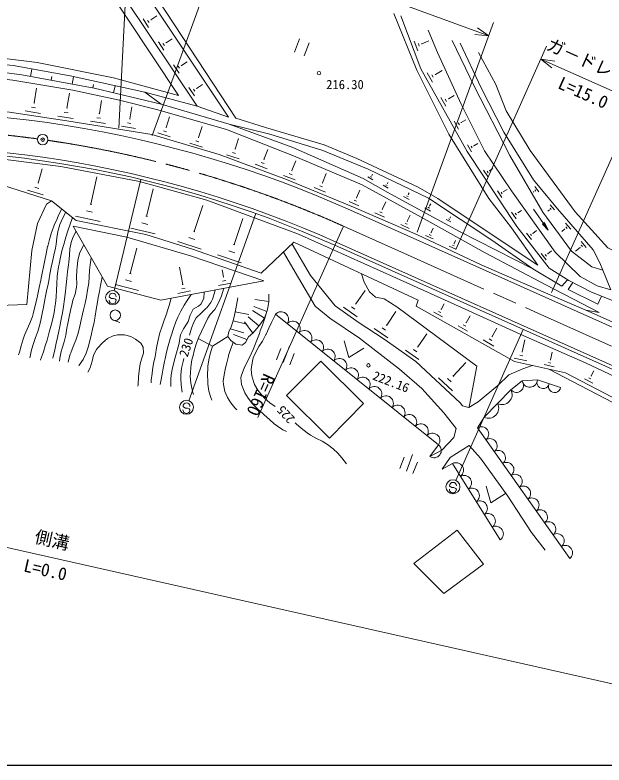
# Model space of a CAD drawing. Units: millimetres, scale not verified. Extents: x 40000 to 680000, y 20000 to 380000.
# Drawn here: x 374614 to 458941, y 205000 to 312367 of the extents above; entities that cross this region are included whole.
import ezdxf
from ezdxf.enums import TextEntityAlignment as Align

# ---------------------------------------------------------------- set-up
doc = ezdxf.new("R2010")
doc.units = ezdxf.units.MM
doc.header["$LTSCALE"] = 1000
doc.header["$PDMODE"] = 32
doc.header["$PDSIZE"] = 500
doc.linetypes.add('CHAIN', pattern=[18.5, 12, -1.5, 3.5, -1.5])
for name, color, linetype, lineweight in [('M-BGD', 7, 'Continuous', 13), ('M-BMK', 2, 'CHAIN', 13), ('M-TTL-BAND', 7, 'Continuous', 25)]:
    doc.layers.add(name, color=color, linetype=linetype, lineweight=lineweight)
doc.styles.add('@ＭＳ ゴシック', font='')
doc.styles.add('ＭＳ ゴシック', font='')
doc.styles.get('@ＭＳ ゴシック').set_extended_font_data('@MS Gothic')
doc.styles.get('ＭＳ ゴシック').set_extended_font_data('MS Gothic')

msp = doc.modelspace()

# ---------------------------------------------------------------- linework, layer by layer
at = {"layer": 'M-BGD'}
for p, q in [((400672, 299327), (380180, 330010)), ((389480, 296175), (391043, 325967)), ((394231, 295122), (405198, 325136)), ((404511, 323258), (442449, 309397)), ((393748, 310595), (392946, 311795)), ((393807, 311285), (393607, 311585)), ((394092, 311638), (394042, 311713)), ((394067, 311676), (394916, 312243)), ((432170, 281260), (443136, 311275)), ((442449, 309397), (440813, 310546)), ((440457, 309573), (442449, 309397)), ((395936, 307319), (395136, 308516)), ((395995, 308007), (395795, 308307)), ((396279, 308359), (396229, 308434)), ((396254, 308397), (397099, 308961)), ((415339, 308936), (414617, 307054)), ((416029, 306513), (416750, 308396)), ((431748, 308628), (432275, 307243)), ((432361, 308267), (432493, 307921)), ((432826, 308295), (432859, 308209)), ((432842, 308252), (433881, 308647)), ((437712, 278784), (450729, 307884)), ((449912, 306059), (463605, 299934)), ((451887, 305742), (449912, 306059)), ((449912, 306059), (451464, 304797)), ((398121, 304046), (397324, 305239)), ((398181, 304733), (397981, 305031)), ((398464, 305084), (398414, 305158)), ((398439, 305121), (399279, 305682)), ((376831, 303569), (377027, 304633)), ((433621, 304082), (434378, 302729)), ((434788, 303902), (434835, 303818)), ((434811, 303860), (435790, 304408)), ((379804, 303020), (379902, 303551)), ((382778, 302471), (382974, 303533)), ((434311, 303802), (434500, 303464)), ((377362, 299777), (377695, 301891)), ((385751, 301922), (385845, 302428)), ((388697, 301239), (388933, 302240)), ((400305, 300776), (399510, 301966)), ((400364, 301461), (400165, 301758)), ((400647, 301811), (400597, 301885)), ((400622, 301848), (401458, 302406)), ((451404, 272659), (464421, 301759)), ((382057, 299051), (382394, 301193)), ((400672, 299327), (393201, 301313)), ((436681, 300365), (437508, 300828)), ((377293, 299788), (377431, 299766)), ((386691, 298250), (386989, 300145)), ((395564, 299619), (405294, 296730)), ((435588, 300569), (436283, 299327)), ((436221, 300312), (436395, 300001)), ((436659, 300404), (436703, 300326)), ((376049, 298625), (378258, 298278)), ((376982, 299158), (377534, 299071)), ((381988, 299062), (382127, 299040)), ((391055, 297479), (391336, 299216)), ((380732, 297889), (382961, 297538)), ((381674, 298426), (382231, 298338)), ((386327, 297658), (386855, 297575)), ((386625, 298260), (386757, 298239)), ((390993, 297489), (391118, 297469)), ((396271, 296256), (396751, 297766)), ((385436, 297149), (387548, 296817)), ((389866, 296444), (391859, 296122)), ((390710, 296921), (391208, 296841)), ((400901, 294827), (401407, 296423)), ((437494, 297165), (438129, 296030)), ((438073, 296930), (438232, 296646)), ((438473, 297014), (438512, 296943)), ((438493, 296979), (439173, 297360)), ((395069, 295488), (396810, 294935)), ((395888, 295803), (396323, 295665)), ((396217, 296273), (396326, 296239)), ((400504, 294358), (400954, 294215)), ((400844, 294845), (400957, 294809)), ((406131, 293171), (406614, 294693)), ((399657, 294032), (401459, 293460)), ((406075, 293189), (406188, 293153)), ((410262, 291684), (410832, 293117)), ((439985, 292780), (439408, 293785)), ((440070, 293330), (439926, 293581)), ((440318, 293597), (440282, 293660)), ((440300, 293628), (440867, 293954)), ((404882, 292373), (406691, 291799)), ((405733, 292700), (406185, 292557)), ((409019, 291008), (410703, 290339)), ((409851, 291262), (410272, 291095)), ((410210, 291705), (410315, 291663)), ((414266, 290084), (414820, 291479)), ((377931, 288309), (378526, 290332)), ((414213, 290105), (414318, 290063)), ((442318, 289258), (441709, 290175)), ((442365, 289784), (442213, 290014)), ((442583, 290053), (442545, 290110)), ((442564, 290082), (443006, 290375)), ((385492, 285282), (386322, 289182)), ((392616, 288831), (388824, 272883)), ((413032, 289414), (414702, 288750)), ((413858, 289666), (414275, 289500)), ((418645, 288321), (419181, 289669)), ((425866, 288771), (425116, 289176)), ((425706, 289148), (425519, 289249)), ((425758, 289410), (425711, 289436)), ((425734, 289423), (425816, 289574)), ((378002, 288288), (377861, 288330)), ((418245, 287911), (418655, 287748)), ((418594, 288341), (418696, 288300)), ((428054, 287587), (427305, 287992)), ((427895, 287964), (427708, 288065)), ((427946, 288226), (427899, 288252)), ((427923, 288239), (428004, 288390)), ((449632, 287068), (449017, 287794)), ((378662, 286621), (376403, 287286)), ((378014, 287548), (377449, 287714)), ((393451, 283544), (394400, 287475)), ((417436, 287664), (419073, 287013)), ((423510, 286195), (423994, 287279)), ((430948, 286661), (430897, 286688)), ((430923, 286675), (431060, 286929)), ((444323, 286235), (443697, 287179)), ((444371, 286777), (444215, 287013)), ((444596, 287053), (444557, 287112)), ((444576, 287083), (445056, 287401)), ((448889, 287062), (448795, 286982)), ((448908, 287039), (448870, 287085)), ((449184, 287156), (449030, 287337)), ((423832, 285055), (422447, 285673)), ((423498, 285702), (423152, 285856)), ((423553, 286175), (423467, 286214)), ((427204, 284546), (427688, 285631)), ((431067, 285957), (430243, 286403)), ((430892, 286371), (430686, 286483)), ((385602, 285259), (385383, 285305)), ((400262, 281382), (401501, 285096)), ((427247, 284527), (427161, 284565)), ((434114, 284308), (433285, 284757)), ((433938, 284725), (433731, 284837)), ((433995, 285016), (433943, 285044)), ((433969, 285030), (434142, 285349)), ((448869, 284586), (450947, 281587)), ((451849, 284455), (451233, 285181)), ((451400, 284543), (451246, 284724)), ((386799, 282803), (383289, 283549)), ((385707, 284136), (384830, 284322)), ((393561, 283517), (393342, 283570)), ((409071, 283955), (399504, 257148)), ((422658, 284422), (490704, 253984)), ((427526, 283406), (426141, 284024)), ((427192, 284054), (426846, 284208)), ((430782, 282841), (431168, 283707)), ((436902, 283339), (436969, 283463)), ((446346, 283185), (445702, 284156)), ((446396, 283742), (446235, 283985)), ((446627, 284026), (446587, 284087)), ((446607, 284057), (447124, 284400)), ((451105, 284449), (450885, 284262)), ((451125, 284426), (451086, 284472)), ((393636, 282387), (392759, 282598)), ((405984, 279490), (407233, 283237)), ((431068, 281826), (429835, 282376)), ((430771, 282402), (430462, 282540)), ((430820, 282824), (430743, 282858)), ((437023, 282734), (436329, 283110)), ((436876, 283083), (436702, 283177)), ((436923, 283327), (436880, 283350)), ((450127, 282435), (450442, 282653)), ((450947, 281587), (450127, 282435)), ((450947, 281587), (450142, 282445)), ((450947, 281587), (450162, 282459)), ((450947, 281587), (450182, 282473)), ((450947, 281587), (450197, 282483)), ((450947, 281587), (450218, 282498)), ((450947, 281587), (450239, 282512)), ((450947, 281587), (450258, 282526)), ((450947, 281587), (450297, 282552)), ((450947, 281587), (450325, 282572)), ((450947, 281587), (450353, 282591)), ((450947, 281587), (450374, 282606)), ((450947, 281587), (450396, 282621)), ((450947, 281587), (450419, 282637)), ((450947, 281587), (450442, 282653)), ((454171, 281717), (453449, 282568)), ((394696, 281018), (391191, 281864)), ((400367, 281347), (400158, 281417)), ((421638, 282140), (409387, 254756)), ((434210, 281207), (434503, 281863)), ((448771, 281107), (449297, 281511)), ((453300, 281710), (452910, 281379)), ((453322, 281683), (453277, 281736)), ((453645, 281820), (453465, 282033)), ((400346, 280241), (399510, 280519)), ((434463, 280311), (433374, 280796)), ((434200, 280819), (433928, 280941)), ((434244, 281191), (434176, 281222)), ((448571, 280218), (447861, 281144)), ((448582, 280778), (448405, 281010)), ((448793, 281078), (448749, 281136)), ((401264, 278821), (397924, 279935)), ((406089, 279455), (405879, 279525)), ((420413, 279402), (488458, 248964)), ((420617, 279858), (488662, 249420)), ((437715, 278859), (436766, 279283)), ((437486, 279303), (437249, 279409)), ((437524, 279628), (437465, 279654)), ((437495, 279641), (437698, 280097)), ((456388, 279104), (455666, 279955)), ((455862, 279207), (455681, 279420)), ((391124, 275342), (392072, 279010)), ((406068, 278340), (405227, 278621)), ((450677, 277297), (449966, 278223)), ((450688, 277857), (450510, 278089)), ((450899, 278157), (450855, 278215)), ((450877, 278186), (451403, 278590)), ((455516, 279097), (454875, 278553)), ((455539, 279070), (455494, 279123)), ((406993, 276910), (403629, 278032)), ((398628, 273786), (398155, 276291)), ((458326, 276884), (458771, 275817)), ((391019, 275369), (391228, 275315)), ((404457, 274868), (404263, 275894)), ((404400, 274858), (404513, 274879)), ((458771, 275817), (459941, 273006)), ((390447, 274447), (391283, 274231)), ((398571, 273776), (398686, 273797)), ((403762, 273620), (405559, 273960)), ((404334, 274287), (404783, 274372)), ((388934, 273768), (392277, 272904)), ((397922, 272517), (399749, 272862)), ((398504, 273195), (398960, 273281)), ((423419, 271020), (424748, 272948)), ((388193, 271921), (388093, 272039)), ((388438, 271781), (388193, 271921)), ((388739, 271779), (388438, 271781)), ((388984, 271667), (388739, 271779)), ((389090, 271531), (388984, 271667)), ((410685, 269942), (408795, 270643)), ((410949, 271338), (408955, 271635)), ((423259, 270266), (422772, 270603)), ((423480, 270978), (423358, 271062)), ((435623, 270217), (436066, 271001)), ((406131, 269854), (408114, 269490)), ((410312, 268982), (408625, 270087)), ((423588, 269177), (421637, 270521)), ((427828, 267981), (429157, 269909)), ((435820, 269140), (434600, 269830)), ((435569, 269765), (435264, 269937)), ((435662, 270196), (435585, 270239)), ((456353, 270123), (461704, 267729)), ((388700, 268694), (389634, 268337)), ((405832, 268584), (407788, 268097)), ((408644, 266806), (407468, 268444)), ((409527, 267851), (408013, 269181)), ((439198, 268321), (439760, 269315)), ((405470, 267461), (407392, 266853)), ((427996, 266139), (426046, 267483)), ((427668, 267228), (427181, 267564)), ((427889, 267939), (427767, 268023)), ((439420, 267107), (438044, 267884)), ((439137, 267811), (438793, 268005)), ((439241, 268296), (439155, 268345)), ((442934, 266339), (443620, 267553)), ((407787, 265895), (405910, 266630)), ((432284, 264871), (433571, 266739)), ((447381, 267338), (437723, 245749)), ((442982, 266312), (442886, 266366)), ((421718, 265736), (422409, 263313)), ((443181, 264982), (441644, 265850)), ((442865, 265769), (442481, 265986)), ((447218, 264141), (447597, 265854)), ((412057, 262984), (412688, 264631)), ((412998, 262624), (413899, 264977)), ((422409, 263313), (424542, 264654)), ((432449, 263070), (430542, 264384)), ((432128, 264135), (431651, 264464)), ((432344, 264830), (432224, 264912)), ((447274, 264129), (447162, 264154)), ((413939, 262263), (414570, 263910)), ((447876, 262869), (446085, 263264)), ((447323, 263554), (446876, 263653)), ((451270, 262996), (451517, 264113)), ((413486, 257891), (418379, 262835)), ((418379, 262835), (424532, 256746)), ((437363, 260680), (439180, 262623)), ((451783, 262005), (450388, 262313)), ((451352, 262539), (451004, 262616)), ((451314, 262986), (451227, 263006)), ((457102, 260697), (457477, 261438)), ((437240, 258554), (435249, 260417)), ((437052, 259850), (436555, 260316)), ((437425, 260622), (437300, 260738)), ((457334, 259683), (456147, 260285)), ((457069, 260265), (456773, 260416)), ((457139, 260678), (457064, 260715)), ((419639, 251802), (413486, 257891)), ((424532, 256746), (419639, 251802)), ((472713, 213773), (286079, 255845)), ((398768, 256217), (398669, 256335)), ((399013, 256078), (398768, 256217)), ((399314, 256076), (399013, 256078)), ((399559, 255964), (399314, 256076)), ((399665, 255828), (399559, 255964)), ((430646, 247076), (431547, 249429)), ((429705, 247436), (430336, 249083)), ((431587, 246715), (432218, 248362)), ((436915, 244847), (436816, 244965)), ((437160, 244708), (436915, 244847)), ((442056, 244921), (442743, 242517)), ((437461, 244706), (437160, 244708)), ((437706, 244594), (437461, 244706)), ((437812, 244458), (437706, 244594)), ((442743, 242517), (444858, 243850))]:
    msp.add_line(p, q, dxfattribs=at)
for points in [[(379451, 328857), (398013, 300828), (388721, 303377), (377794, 305563), (363449, 307349), (354035, 307590), (340399, 306902), (337106, 306617), (339626, 313907), (344221, 323881), (354867, 332674)], [(383198, 330764), (405159, 297744), (400672, 299327)], [(428833, 312571), (432160, 304456), (436737, 295302), (442442, 286089), (445712, 281882), (449484, 276551), (441234, 282043), (435163, 286080), (432340, 287721), (423560, 291831), (418895, 293774), (410457, 296260), (406215, 297606), (388580, 324526)], [(460647, 271310), (457133, 272708), (453906, 274348), (451094, 276108), (446484, 282072), (439349, 292828), (432722, 304664), (429839, 312236)], [(433755, 310180), (435122, 307013), (438498, 299594), (441853, 292930), (445717, 287190), (451955, 278394), (455516, 274947), (457946, 273580), (459941, 273006)], [(458771, 275817), (457220, 276328), (454268, 278578), (450207, 284156), (445466, 292232), (440359, 302169), (437193, 308731)], [(438367, 308317), (441352, 301960), (444600, 295585), (448862, 288749), (452288, 284597), (457378, 278729), (458326, 276884)], [(335085, 302834), (337304, 305102), (345191, 306062), (351031, 306372), (358729, 306414), (366789, 305873), (374344, 305121), (382489, 303638), (393201, 301313), (395564, 299619)], [(440990, 307005), (443475, 302414), (444922, 298642), (448353, 292990), (454831, 284212), (459509, 279014), (460951, 278336), (462224, 278125)], [(395564, 299619), (385960, 301884), (375577, 303800), (366571, 304987), (358621, 305607), (354137, 305667), (347198, 305496), (338022, 304801), (335248, 302994), (335085, 302834)], [(340425, 298437), (335878, 302241), (338037, 303840), (342690, 304270), (353070, 304690), (364056, 304241), (374291, 303018), (382882, 301621), (389582, 300192), (395077, 298784), (404909, 295957), (414487, 292227), (424297, 288074), (432768, 283434), (441909, 278325), (450605, 273719), (458229, 269798)], [(458229, 269798), (456353, 270123), (450220, 272715), (441376, 276619), (432253, 280902), (423071, 284875), (413485, 288821), (403857, 292419), (394203, 295238), (382038, 297200), (373848, 298458), (364024, 299250), (353432, 299306), (340425, 298437)], [(448755, 276013), (438254, 281370), (427971, 286978), (424482, 288951), (414389, 293394), (405294, 296730)], [(405294, 296730), (411120, 295316), (418689, 292992), (425176, 290295), (433813, 286167), (442893, 280111), (448755, 276013)], [(409838, 275419), (400035, 278851), (393344, 280935), (383365, 282969), (379856, 285749), (372822, 288019), (368374, 289127), (358373, 290683), (355939, 292491)], [(355939, 292491), (364141, 292366), (373253, 291695), (381176, 290690), (392461, 288523), (402103, 285874), (415223, 280977)], [(367323, 274733), (370904, 270747), (376329, 270907), (377031, 278635), (377853, 282538), (379105, 285266), (379856, 285749)], [(381298, 284606), (380856, 283689), (380628, 283182), (380227, 282261), (379887, 281347), (379842, 281209), (379550, 280250), (379308, 279296), (379288, 279208), (379062, 278177), (378882, 277267), (378700, 276327), (378566, 275664), (378362, 274707), (378296, 274403), (378071, 273341), (377879, 272395), (377690, 271497), (377475, 270581), (377205, 269580), (377099, 269222), (376746, 268241), (376370, 267401), (375992, 266526), (375780, 265937), (375492, 265028), (375240, 264111), (375134, 263698)], [(381873, 284150), (381392, 283227), (381050, 282384), (380758, 281394), (380613, 280491), (380487, 279540), (380390, 278998), (380172, 277990), (379969, 277086), (379794, 276255), (379605, 275253), (379441, 274328), (379345, 273819), (379143, 272827), (378945, 271893), (378879, 271572), (378681, 270538), (378517, 269626), (378323, 268685), (378178, 268081), (377876, 267072), (377558, 266202), (377244, 265322), (376985, 264414), (376772, 263488), (376728, 263269)], [(382861, 283368), (382463, 282291), (382183, 281470), (381892, 280545), (381584, 279520), (381335, 278610), (381122, 277711), (380924, 276717), (380855, 276334), (380704, 275367), (380659, 274953), (380590, 273895), (380565, 272960), (380526, 272037), (380414, 271011), (380388, 270842), (380202, 269792), (380008, 268874), (379787, 267971), (379520, 266966), (379474, 266795), (379203, 265815), (378956, 264995), (378672, 264124), (378288, 262991), (378274, 262950)], [(380016, 263243), (380303, 264451), (380522, 265385), (380705, 266211), (380889, 267096), (381022, 267769), (381225, 268813), (381397, 269733), (381553, 270656), (381706, 271691), (381845, 272768), (381950, 273728), (382043, 274640), (382142, 275577), (382268, 276610), (382316, 276961), (382407, 277989), (382465, 278901), (382640, 279812), (382857, 280393), (383298, 281256), (383371, 281368)], [(410219, 274331), (395509, 271553), (387853, 273531), (382923, 282151)], [(382923, 282151), (390637, 280560), (399755, 277885), (410219, 274331)], [(415223, 280977), (429240, 274717), (438536, 270488), (447457, 266443), (456278, 262558), (465604, 258197), (474890, 254154), (483790, 250158), (488137, 248248)], [(384469, 279447), (384007, 278572), (383862, 278207), (383596, 277241), (383498, 276309), (383455, 275826), (383439, 274825), (383469, 273900), (383431, 273389), (383210, 272415), (382913, 271530), (382792, 271087), (382553, 270059), (382357, 269151), (382168, 268214), (382030, 267518), (381869, 266536), (381676, 265592), (381361, 264670), (381213, 264172), (381044, 263255), (380992, 262802)], [(486404, 244375), (466698, 254225), (453424, 261130), (446128, 262743), (432032, 270706), (432346, 271526), (414558, 279826), (409838, 275419)], [(439603, 256196), (438692, 256433), (438331, 256849), (432002, 262770), (427458, 265969), (423748, 268381), (420458, 270727), (416938, 275077), (414297, 279582)], [(434028, 249170), (435745, 250089), (437454, 251860), (437772, 253164), (435998, 255420), (432845, 258902), (429686, 261659), (423921, 266081), (419683, 268948), (417581, 270663), (415197, 274730), (413035, 278404)], [(385518, 277613), (385368, 276581), (385285, 275828), (385232, 274840), (385169, 274022), (385013, 272960), (384837, 272030), (384639, 271132), (384415, 270167), (384272, 269545), (384046, 268509), (383843, 267600), (383604, 266690), (383328, 265813), (382949, 264889), (382589, 263999), (382532, 263814), (382293, 262891), (382248, 262679)], [(448755, 276013), (452915, 273531), (453705, 274474), (454463, 274065), (453797, 273055), (458072, 270975), (458560, 272140)], [(424228, 275314), (424588, 274111), (425367, 272720), (426226, 271997), (427481, 271735), (429287, 270567), (440723, 262099), (439696, 256528), (439603, 256196)], [(387108, 274834), (386877, 273649), (386707, 272772), (386544, 271920), (386419, 271269), (386233, 270212), (386085, 269275), (385932, 268371), (385732, 267408), (385565, 266745), (385322, 265725), (385112, 264821), (384824, 263949), (384362, 263052), (383816, 262245), (383749, 262165)], [(396928, 259208), (396929, 260225), (396983, 260854), (397161, 261840), (397413, 262768), (397472, 263002), (397740, 263983), (397993, 264887), (398106, 265367), (398259, 266324), (398330, 266585), (398759, 267461), (399270, 268252), (399390, 268483), (399705, 269396), (400122, 270234), (400871, 270699), (401221, 270965), (401631, 271800), (401713, 272725)], [(399620, 266543), (399893, 267515), (400201, 268380), (400571, 269012), (401245, 269705), (401958, 270328), (402059, 270443), (402636, 271232), (402877, 271707), (403189, 272593), (403286, 273022)], [(404510, 273253), (404163, 272179), (403852, 271344), (403419, 270532), (403209, 270212), (402577, 269492), (402210, 268957), (401732, 267972), (401314, 267076), (400947, 266224), (400622, 265367), (400330, 264460), (400062, 263455), (399952, 262982), (399778, 261986), (399718, 261040), (399711, 260649), (399812, 259681), (399859, 259411), (400040, 258501), (400148, 258056)], [(396979, 271830), (396673, 270780), (396413, 269936), (396333, 269684), (395993, 268700), (395671, 267837), (395360, 266889), (395294, 266656), (395050, 265643), (394880, 264736), (394709, 263751), (394662, 263502), (394467, 262500), (394306, 261577), (394230, 261030), (394126, 260105), (394092, 259718)], [(399823, 272367), (399241, 271506), (398841, 270846), (398334, 269954), (397928, 269118), (397650, 268452), (397293, 267493), (397010, 266604), (396834, 266005), (396550, 264997), (396321, 264101), (396100, 263141), (396019, 262770), (395816, 261796), (395661, 260957), (395494, 259940), (395416, 259454)], [(410953, 272399), (410949, 271345), (410815, 270450), (410685, 269942), (410315, 268989), (409825, 268223), (409230, 267501), (408644, 266806), (408042, 266290), (407604, 265503), (407126, 265118), (406247, 265231), (405531, 265789), (405086, 266366), (405217, 267073), (405526, 267596), (405830, 268577), (406039, 269416), (406214, 270285), (406411, 271354), (406505, 271854)], [(410685, 269942), (410317, 268818), (410037, 267985), (409733, 267133), (409603, 266777), (409246, 265822), (408904, 264947), (408706, 264464), (408275, 263517), (407860, 262695), (407441, 261793), (407340, 261548), (406984, 260653), (406947, 260414), (407049, 259455), (407122, 259248), (407528, 258298), (407993, 257504), (408621, 256703), (408674, 256643), (409383, 255934), (410115, 255312), (410299, 255150), (411035, 254449), (411727, 253827), (412175, 253498), (412965, 253002), (413494, 252723)], [(411852, 256304), (411103, 256857), (410347, 257520), (410005, 257874), (409363, 258646), (408911, 259481), (408811, 259742), (408526, 260714), (408450, 261635), (408506, 262269), (408736, 263272), (409095, 264116), (409540, 264892), (410031, 265692), (410526, 266607), (410555, 266669), (410976, 267556), (411343, 268324), (411817, 269310), (411928, 269539)], [(434028, 249170), (435262, 250822), (411928, 269539)], [(385062, 261218), (385360, 261877), (385660, 262821), (385870, 263682), (386280, 264500), (386439, 264693), (387138, 265447), (387836, 266044), (388652, 266450), (389306, 266597), (390301, 266599), (391178, 266334), (391886, 265972), (392653, 265391), (392952, 264836), (392991, 263941), (392708, 263111), (392522, 262408), (392394, 261428), (392315, 260573), (392238, 259489), (392221, 259248)], [(405086, 266366), (402898, 264963), (400849, 266037)], [(405863, 265473), (405468, 264486), (405181, 263605), (405165, 263548), (404919, 262590), (404770, 261834), (404542, 260858), (404411, 259955), (404447, 259456), (404667, 258460), (405030, 257615), (405506, 256864), (406086, 256118), (406367, 255829)], [(402898, 264963), (402579, 263875), (402368, 263016), (402237, 262079), (402218, 261862), (402170, 260850), (402201, 259901), (402225, 259527), (402353, 258540), (402636, 257597), (402776, 257232)], [(398524, 258365), (398384, 259437), (398348, 260324), (398362, 260792), (398476, 261825), (398683, 262742), (398793, 263190)], [(439603, 256196), (440906, 256993), (443727, 259351), (445322, 260877), (447342, 261722), (448667, 262182)], [(451029, 261660), (466977, 253381), (486094, 243681)], [(454039, 234565), (440829, 253256), (441781, 254796), (445624, 258713), (447230, 259984), (449431, 260156), (452726, 259018)], [(422090, 248104), (421417, 248979), (420824, 249634), (420182, 250245), (419365, 250886), (418568, 251349), (417761, 251756), (416911, 252227), (416425, 252549), (415578, 253204), (414873, 253831), (414713, 253980)], [(435750, 247371), (436906, 249016), (439622, 250725), (441265, 248936), (445184, 243493), (448583, 238279), (450497, 235757)], [(444091, 237229), (437246, 248157), (435750, 247371)]]:
    msp.add_lwpolyline(points, dxfattribs=at)
msp.add_lwpolyline([(431697, 233837), (437937, 238598), (441685, 233772), (436003, 229575)], close=True, dxfattribs=at)
for centre, radius in [((418138, 304048), 250), ((378576, 294531), 750), ((388592, 271910), 1000), ((388968, 269395), 750), ((425213, 262210), 250), ((399168, 256206), 1000), ((437315, 244836), 1000)]:
    msp.add_circle(centre, radius, dxfattribs=at)
for centre, radius, start, end in [((356298, 136089), 162500, 65.89759, 95.96085), ((356298, 136089), 157500, 65.89759, 95.96086), ((356298, 136089), 157000, 65.89759, 95.96086), ((388593, 272035), 500, 359.55488, 179.55488), ((388590, 271535), 500, 179.55488, 359.55488), ((412717, 268815), 1071, 325.05217, 137.48092), ((414384, 267478), 1071, 325.05217, 137.48092), ((416050, 266142), 1071, 325.05217, 137.48092), ((417717, 264805), 1071, 325.05217, 137.48092), ((419384, 263468), 1071, 325.05217, 137.48092), ((421051, 262131), 1071, 325.05217, 137.48092), ((422717, 260794), 1071, 325.05217, 137.48092), ((424384, 259457), 1071, 325.05217, 137.48092), ((446412, 259367), 1024, 219.71781, 36.98499), ((448322, 260179), 1109, 190.13491, 358.82174), ((450216, 259758), 880, 153.09312, 348.79834), ((426051, 258120), 1071, 325.05217, 137.48092), ((451863, 259189), 880, 153.09312, 348.79834), ((427718, 256783), 1071, 325.05217, 137.48092), ((444348, 258042), 1441, 243.36815, 27.72399), ((399169, 256331), 500, 359.55488, 179.55488), ((442427, 256084), 1441, 243.36815, 27.72399), ((399165, 255831), 500, 179.55488, 359.55488), ((429385, 255446), 1071, 325.05217, 137.48092), ((431051, 254109), 1071, 325.05217, 137.48092), ((432718, 252772), 1071, 325.05217, 137.48092), ((441396, 252382), 1041, 307.51895, 122.98592), ((434385, 251435), 1071, 325.05217, 137.48092), ((442597, 250683), 1041, 307.51895, 122.98592), ((434620, 250015), 1032, 234.97999, 51.48456), ((443798, 248984), 1041, 307.51895, 122.98592), ((437751, 247205), 1077, 306.18019, 117.94348), ((444999, 247285), 1041, 307.51895, 122.98592), ((438892, 245384), 1077, 306.18019, 117.94348), ((446200, 245586), 1041, 307.51895, 122.98592), ((437316, 244961), 500, 359.55488, 179.55488), ((447400, 243887), 1041, 307.51895, 122.98592), ((437312, 244461), 500, 179.55488, 359.55488), ((440032, 243562), 1077, 306.18019, 117.94348), ((441173, 241741), 1077, 306.18019, 117.94348), ((448601, 242187), 1041, 307.51895, 122.98592), ((442314, 239920), 1077, 306.18019, 117.94348), ((449802, 240488), 1041, 307.51895, 122.98592), ((451003, 238789), 1041, 307.51895, 122.98592), ((443455, 238098), 1077, 306.18019, 117.94348), ((452204, 237090), 1041, 307.51895, 122.98592), ((453405, 235391), 1041, 307.51895, 122.98592)]:
    msp.add_arc(centre, radius, start, end, dxfattribs=at)
msp.add_point((378576, 294531), dxfattribs=at)
at = {"layer": 'M-BMK'}
for p, q in [((421638, 282140), (430805, 278039)), ((430805, 278039), (449061, 269871)), ((449061, 269871), (467317, 261704))]:
    msp.add_line(p, q, dxfattribs=at)
for start, end in [(82.26513, 83.78712), (80.92929, 81.72798), (76.62514, 80.92929), (69.46344, 76.62514), (65.89759, 69.46344)]:
    msp.add_arc((356298, 136089), 160000, start, end, dxfattribs=at)
at = {"layer": 'M-TTL-BAND'}
msp.add_line((40000, 205000), (579000, 205000), dxfattribs=at)

# ---------------------------------------------------------------- texts
at = {"layer": 'M-BGD', "style": 'ＭＳ ゴシック'}
for s, rotation, p in [('ガ－ドレ－ル', 335.9, (457167, 303909)), ('側溝', 347.296, (379616, 235784))]:
    msp.add_text(s, height=1833, rotation=rotation, dxfattribs=at).set_placement(p, align=Align.BOTTOM_CENTER)
msp.add_text('216.30', height=1320, dxfattribs=at).set_placement((421857, 302416), align=Align.MIDDLE_CENTER)
at = {"layer": 'M-BGD', "style": '@ＭＳ ゴシック'}
for s, rotation, p in [('L=15.0', 335.9, (456350, 302083)), ('L=0.0', 347.296, (379176, 233833))]:
    msp.add_text(s, height=1833, rotation=rotation, dxfattribs=at).set_placement(p, align=Align.TOP_CENTER)
at = {"layer": 'M-BGD', "style": 'ＭＳ ゴシック'}
for s, rotation, p in [('230', 71.19, (399119, 264793)), ('222.16', 339.069, (428457, 259870)), ('225', 132.85, (413381, 255170))]:
    msp.add_text(s, height=1320, rotation=rotation, dxfattribs=at).set_placement(p, align=Align.MIDDLE_CENTER)
msp.add_text('R=160', height=1833, rotation=245.898, dxfattribs=at).set_placement((409387, 254756), align=Align.TOP_RIGHT)

doc.saveas('drawing.dxf')
